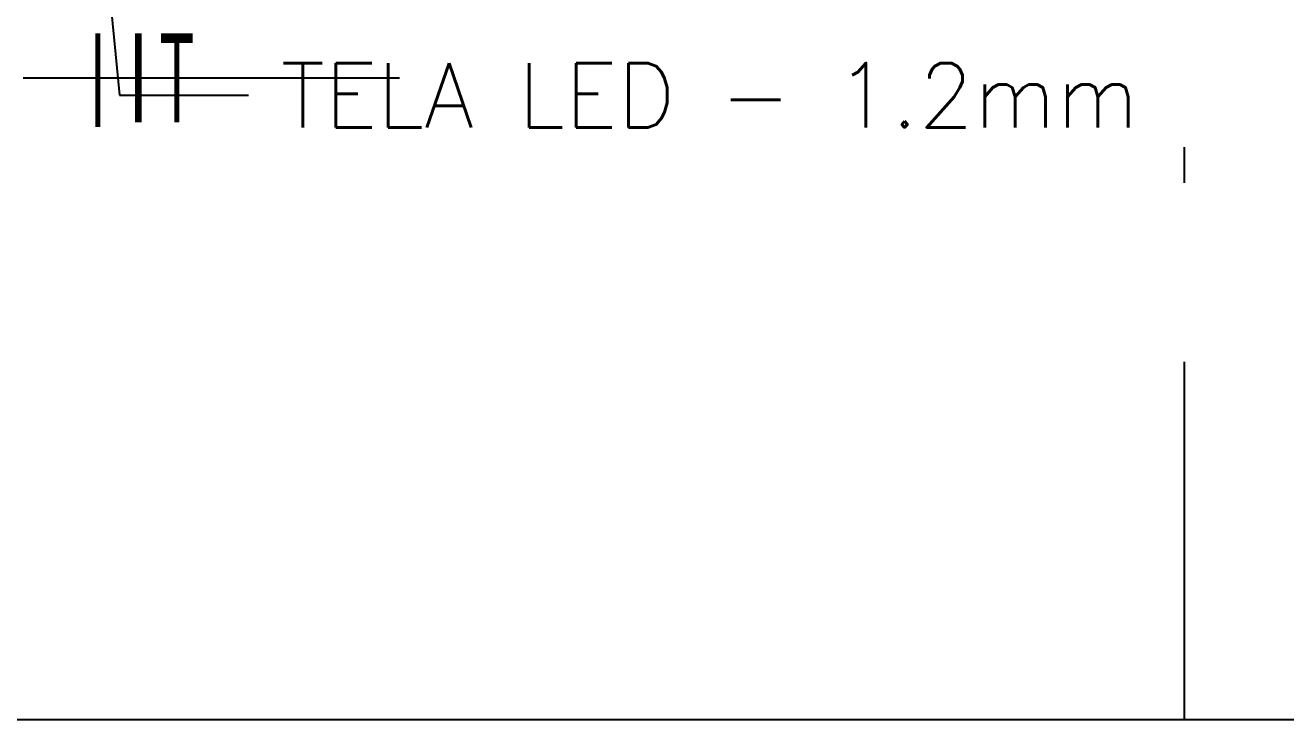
# Model space of a CAD drawing. Header units: millimetres. Extents: x 182 to 575, y -105 to 95.
# Drawn here: x 321.802 to 325.324, y -54.97 to -53.029 of the extents above; entities that cross this region are included whole.
import ezdxf
from ezdxf import colors
from ezdxf.entities.mleader import LeaderData, LeaderLine
from ezdxf.enums import TextEntityAlignment as Align
from ezdxf.math import Vec2, Vec3

# ---------------------------------------------------------------- set-up
doc = ezdxf.new("R2010")
doc.units = ezdxf.units.MM
doc.header["$MEASUREMENT"] = 0
doc.linetypes.add('CONTINU', pattern=[0])
doc.linetypes.add('DASHDOT', pattern=[1, 0.5, -0.25, 0, -0.25])
for name, color, linetype in [('auxiliar eletrica', 1, 'Continuous'), ('base', 253, 'Continuous'), ('EIXOS', 31, 'DASHDOT'), ('Mob', 252, 'Continuous')]:
    doc.layers.add(name, color=color, linetype=linetype)
doc.layers.add('TEXTO ELETRICA', color=2, linetype='Continuous', lineweight=20)
doc.styles.get("Standard").update_dxf_attribs({"font": 'romans.shx'})
doc.styles.add('TECNO', font='technic_.ttf', dxfattribs={"width": 0.7})

msp = doc.modelspace()

# ---------------------------------------------------------------- linework, layer by layer
at = {"layer": 'auxiliar eletrica', "linetype": 'CONTINU', "ltscale": 0.025}
msp.add_line((321.7964, -53.1758), (322.042, -53.1758), dxfattribs=at)
at = {"layer": 'auxiliar eletrica'}
msp.add_line((322.042, -53.1758), (322.8476, -53.1758), dxfattribs=at)
at = {"layer": 'base'}
msp.add_lwpolyline([(348.455, -54.9696), (301.9392, -54.9696), (301.9392, -38.1867), (348.455, -38.1867)], close=True, dxfattribs=at)
at = {"layer": 'EIXOS', "linetype": 'DASHDOT', "ltscale": 2}
msp.add_line((325.0408, -54.9696), (325.0408, -38.1867), dxfattribs=at)

# ---------------------------------------------------------------- texts
at = {"layer": 'TEXTO ELETRICA', "color": 150, "linetype": 'CONTINU', "ltscale": 0.025, "style": 'TECNO', "width": 0.55}
msp.add_text('l', height=0.249, rotation=180, dxfattribs=at).set_placement((322.0048, -53.1758), align=Align.MIDDLE_CENTER)
at = {"layer": 'TEXTO ELETRICA', "color": 150, "linetype": 'CONTINU', "ltscale": 0.025, "style": 'TECNO'}
for s, width, p in [('I', 0.7, (322.1182, -53.1758)), ('T', 0.55, (322.2258, -53.1758))]:
    msp.add_text(s, height=0.249, dxfattribs=dict(at, width=width)).set_placement(p, align=Align.MIDDLE_CENTER)

# ---------------------------------------------------------------- leaders
at = {"layer": 'Mob', "color": 2}
ml = msp.add_multileader_mtext('Standard', dxfattribs=at)
ml.set_content('TELA LED - 1.2mm', color=2)
ml.set_leader_properties()
ml.build(insert=Vec2(0, 0))
ml.multileader.update_dxf_attribs({"text_right_attachment_type": 6, "dogleg_length": 0.36, "arrow_head_size": 0.18})
ctx = ml.context
ctx.base_point, ctx.char_height, ctx.arrow_head_size, ctx.landing_gap_size, ctx.plane_origin = Vec3(322.4257, -53.2246), 0.18, 0.18, 0.09, Vec3(320.9572, -52.1161)
ctx.right_attachment = 6
notes = []
notes.append((ctx, [(0, (1, 1, 0), (322.0657, -53.2246), (1, 0), 0.36, [(0, [(321.9572, -52.1161)], 0, [])])]))
ctx.mtext.insert, ctx.mtext.flow_direction = Vec3(322.5157, -53.1346), 5
for ctx, leaders in notes:
    for number, flags, end, landing, length, lines in leaders:
        leader = LeaderData()
        leader.index, (leader.has_last_leader_line, leader.has_dogleg_vector, leader.attachment_direction) = number, flags
        leader.last_leader_point, leader.dogleg_vector, leader.dogleg_length = Vec3(end), Vec3(landing), length
        for number, points, colour, breaks in lines:
            line = LeaderLine()
            line.index, line.vertices, line.color, line.breaks = number, Vec3.list(points), colors.encode_raw_color(colour), breaks
            leader.lines.append(line)
        ctx.leaders.append(leader)

doc.saveas('drawing.dxf')
